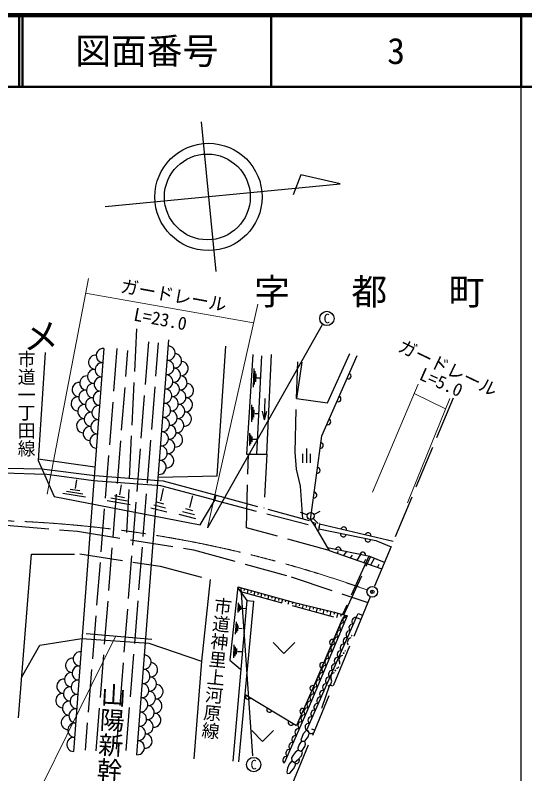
# Model space of a CAD drawing. Units: millimetres, scale not verified. Extents: x 40000 to 680000, y 20000 to 380000.
# Drawn here: x 508210 to 579500, y 273934 to 380000 of the extents above; entities that cross this region are included whole.
import ezdxf
from ezdxf.enums import TextEntityAlignment as Align

# ---------------------------------------------------------------- set-up
doc = ezdxf.new("R2010")
doc.units = ezdxf.units.MM
doc.header["$LTSCALE"] = 1000
doc.header["$PDMODE"] = 32
doc.header["$PDSIZE"] = 500
doc.linetypes.add('CHAIN', pattern=[18.5, 12, -1.5, 3.5, -1.5])
doc.linetypes.add('DASHED', pattern=[7.5, 6, -1.5])
for name, color, linetype, lineweight in [('M-BGD', 7, 'Continuous', 25), ('M-BGD-EXST', 7, 'Continuous', 25), ('M-BMK', 2, 'CHAIN', 13), ('M-BMK-SRVR', 3, 'Continuous', 25), ('M-STR-HTXT', 7, 'Continuous', 13), ('M-STR-STRC', 7, 'Continuous', 25), ('M-TTL', 2, 'Continuous', 140), ('M-TTL-BAND', 7, 'Continuous', 25), ('M-TTL-LINE', 7, 'Continuous', 50)]:
    doc.layers.add(name, color=color, linetype=linetype, lineweight=lineweight)
for name, color, linetype in [('M-BMK-HTXT', 7, 'Continuous'), ('M-OTRS', 6, 'Continuous'), ('M-TTL-TXT', 7, 'Continuous')]:
    doc.layers.add(name, color=color, linetype=linetype)
doc.styles.add('@ＭＳ ゴシック', font='')
doc.styles.add('ＭＳ ゴシック', font='')
doc.styles.get('@ＭＳ ゴシック').set_extended_font_data('@MS Gothic')
doc.styles.get('ＭＳ ゴシック').set_extended_font_data('MS Gothic')

msp = doc.modelspace()

# ---------------------------------------------------------------- linework, layer by layer
at = {"layer": 'M-BGD', "linetype": 'DASHED'}
for p, q in [((525180, 336153), (523760, 306760)), ((526867, 334324), (522345, 277359)), ((523750, 277209), (528274, 334193)), ((522452, 333392), (517995, 277251)), ((519540, 277126), (523985, 333122)), ((569470, 326459), (558451, 300071)), ((543389, 318619), (543006, 311078)), ((506901, 316685), (511959, 316563)), ((506673, 316026), (512293, 315807)), ((536132, 312184), (550725, 308400)), ((536325, 312893), (550816, 308956)), ((557686, 304356), (554004, 296217)), ((554183, 296166), (557933, 304282)), ((539725, 299417), (553948, 295545)), ((557873, 298687), (546040, 270349)), ((556177, 296335), (556800, 296116)), ((549682, 280226), (550102, 280077))]:
    msp.add_line(p, q, dxfattribs=at)
at = {"layer": 'M-BGD'}
for p, q in [((525213, 276603), (529719, 334594)), ((520628, 333405), (516349, 277049)), ((542032, 318627), (542697, 332373)), ((541524, 328009), (541634, 330610)), ((541693, 328377), (541771, 330236)), ((541861, 328746), (541908, 329861)), ((541986, 329302), (542495, 329292)), ((543068, 323433), (543169, 326431)), ((541299, 323128), (541335, 325529)), ((541455, 323470), (541481, 325185)), ((541610, 323812), (541626, 324841)), ((543068, 323433), (542809, 324642)), ((543068, 323433), (543408, 324622)), ((541719, 324326), (542221, 324323)), ((541033, 319842), (541014, 321558)), ((541190, 320091), (541177, 321317)), ((541348, 320340), (541340, 321075)), ((541451, 320710), (541986, 320723)), ((548943, 319420), (548943, 317420)), ((548409, 318687), (548409, 317420)), ((549476, 318687), (549476, 317420)), ((511450, 317974), (519371, 316856)), ((516632, 313833), (516839, 315052)), ((522853, 312943), (523065, 314338)), ((518049, 312598), (514883, 313118)), ((517659, 313038), (515398, 313409)), ((517268, 313478), (515912, 313701)), ((528590, 312106), (528967, 313814)), ((524286, 311534), (521081, 312120)), ((523892, 312036), (521602, 312455)), ((523497, 312538), (522124, 312790)), ((529005, 311651), (528031, 311905)), ((532652, 311170), (533059, 312785)), ((536132, 312184), (536325, 312893)), ((529438, 310499), (527165, 311092)), ((529221, 311075), (527598, 311499)), ((533069, 310724), (532073, 310971)), ((533489, 309590), (531165, 310167)), ((533279, 310157), (531619, 310569)), ((549069, 310144), (548123, 310467)), ((549991, 310202), (550889, 310643)), ((549541, 309432), (549946, 308836)), ((550219, 308949), (549764, 309103)), ((549893, 309626), (550594, 308912)), ((549946, 308836), (550119, 308543)), ((550219, 308949), (550119, 308543)), ((550119, 308543), (550453, 307979)), ((550453, 307979), (551911, 305515)), ((551911, 305515), (552152, 305150)), ((508665, 281744), (510493, 304646)), ((552152, 305150), (559504, 302592)), ((553236, 304773), (553424, 305033)), ((554181, 304445), (554542, 304975)), ((555125, 304116), (555374, 304505)), ((556070, 303787), (556544, 304581)), ((557014, 303459), (557273, 303922)), ((557958, 303130), (558449, 304071)), ((558903, 302801), (559111, 303230)), ((539328, 299987), (540594, 298170)), ((540274, 299807), (540209, 299515)), ((540756, 299674), (540645, 299167)), ((541239, 299540), (541174, 299247)), ((541722, 299406), (541610, 298904)), ((542204, 299273), (542139, 298980)), ((542687, 299139), (542576, 298641)), ((540594, 298170), (538667, 275714)), ((539503, 275609), (541596, 298076)), ((540594, 298170), (541596, 298076)), ((543170, 299006), (543104, 298713)), ((543652, 298872), (543542, 298378)), ((544135, 298738), (544069, 298446)), ((544617, 298605), (544507, 298115)), ((545100, 298471), (545034, 298178)), ((545582, 298337), (545472, 297852)), ((546065, 298204), (545998, 297911)), ((546477, 298090), (546371, 297608)), ((539392, 296509), (539445, 297819)), ((539572, 296678), (539610, 297614)), ((539752, 296848), (539775, 297409)), ((539879, 297117), (540454, 297058)), ((547028, 297932), (546962, 297639)), ((547515, 297817), (547402, 297327)), ((548001, 297701), (547933, 297409)), ((548488, 297585), (548365, 297065)), ((548974, 297469), (548904, 297177)), ((549460, 297353), (549327, 296803)), ((549947, 297237), (549875, 296946)), ((550433, 297121), (550290, 296541)), ((550919, 297005), (550847, 296714)), ((551406, 296889), (551251, 296279)), ((551892, 296773), (551818, 296482)), ((552378, 296657), (552213, 296017)), ((552865, 296540), (552774, 296195)), ((553346, 296405), (553172, 295756)), ((553827, 296267), (553735, 295932)), ((553948, 295545), (554639, 296036)), ((555917, 295767), (556177, 296335)), ((539038, 293461), (539166, 295179)), ((539197, 293692), (539288, 294919)), ((555917, 295767), (548957, 280058)), ((555917, 295767), (556563, 295551)), ((539355, 293923), (539410, 294659)), ((539476, 294281), (539942, 294232)), ((518146, 293554), (527322, 292746)), ((538809, 290152), (538858, 291968)), ((538993, 290404), (539028, 291702)), ((544306, 292279), (545806, 290779)), ((545806, 290779), (547306, 292279)), ((539178, 290657), (539199, 291435)), ((539307, 291041), (539899, 291018)), ((540381, 285031), (547554, 280674)), ((541327, 279970), (542827, 278470)), ((542827, 278470), (544327, 279970))]:
    msp.add_line(p, q, dxfattribs=at)
for points in [[(528228, 315410), (536443, 315608), (537685, 333721)], [(512407, 332852), (511436, 317748), (513663, 312706), (534090, 308736)], [(541434, 332553), (540572, 318637), (543389, 318619), (544062, 332537)], [(548329, 331469), (547569, 326406), (551876, 325813), (555032, 332679)], [(549541, 309432), (551092, 321171), (556048, 332403)], [(511959, 316563), (519355, 315639), (528922, 314914), (536325, 312893)], [(534090, 308736), (536132, 312184), (528569, 314183), (519160, 314914), (512293, 315807)], [(561099, 306412), (550798, 308844), (550688, 308174)], [(550688, 308174), (550645, 307949), (550453, 307979)], [(550688, 308174), (558643, 306535), (560796, 305688)], [(559878, 303488), (557812, 304331), (551911, 305515)], [(535473, 301096), (534275, 289690), (533187, 276043)], [(539337, 300067), (538241, 289815), (539741, 288562)], [(539337, 300067), (547118, 297912), (552897, 296533), (554639, 296036)], [(554639, 296036), (549649, 284129), (545852, 275411)], [(553948, 295545), (550028, 286317), (547554, 280674)], [(509115, 287379), (511655, 291936), (517550, 292875)], [(517550, 292875), (526887, 292185), (534275, 289690)], [(548278, 278502), (547931, 278055), (547748, 277543), (547794, 277233), (548152, 277119), (548439, 277341), (548720, 277768), (548798, 278096), (548707, 278498)], [(547794, 277233), (547384, 276935), (547073, 276543), (546883, 276161), (546908, 275764), (547285, 275534), (547824, 276000), (548269, 276438), (548379, 276907), (548152, 277119)], [(547947, 275626), (547990, 275892), (547824, 276000)], [(546908, 275764), (546525, 275262), (546324, 274723), (546189, 274154), (546261, 273994), (546629, 274011), (547132, 274616), (547421, 275142), (547428, 275384), (547285, 275534)], [(547428, 275384), (547703, 275374), (547939, 275606)]]:
    msp.add_lwpolyline(points, dxfattribs=at)
at = {"layer": 'M-BGD', "linetype": 'DASHED'}
for points in [[(548453, 309596), (548111, 314140), (547551, 316529), (547390, 318891), (547569, 326406), (547745, 331529)], [(552131, 305152), (540558, 308347), (540844, 318676)], [(461617, 304983), (485968, 308048), (506961, 308716), (516937, 307845), (533170, 305265), (546793, 301479), (557538, 297884)], [(510493, 304646), (517275, 304668), (528488, 302973), (535473, 301096)], [(552655, 286191), (552195, 286338), (551050, 283059)]]:
    msp.add_lwpolyline(points, dxfattribs=at)
at = {"layer": 'M-BGD'}
msp.add_lwpolyline([(548957, 280058), (548488, 279510), (548173, 278639), (548278, 278502), (548707, 278498), (549179, 279088), (549337, 279549), (549248, 279908)], close=True, dxfattribs=at)
for centre, radius in [((549543, 309982), 500), ((554156, 290810), 50), ((552994, 288373), 50)]:
    msp.add_circle(centre, radius, dxfattribs=at)
for centre, radius, start, end in [((520552, 332408), 1000, 85.65648, 265.65834), ((529575, 332744), 1000, 265.55725, 85.55697), ((519480, 331487), 1000, 85.6597, 265.65568), ((530495, 331670), 1000, 265.55779, 85.55669), ((520401, 330414), 1000, 85.658, 265.65739), ((529420, 330751), 1000, 265.55713, 85.55713), ((531414, 330595), 999, 265.55324, 85.5591), ((519328, 329492), 1000, 85.65808, 265.65674), ((530340, 329676), 1000, 265.55658, 85.55711), ((554789, 329550), 400, 246.19094, 66.19094), ((518255, 328571), 1000, 85.65742, 265.65802), ((518407, 330570), 1005, 262.70571, 265.65016), ((520250, 328419), 1000, 85.65743, 265.65796), ((529265, 328757), 1000, 265.55715, 85.55654), ((531259, 328602), 1000, 265.55642, 85.55728), ((517182, 327649), 1000, 85.65522, 265.65896), ((519177, 327498), 1000, 85.65767, 265.65767), ((529110, 326763), 1000, 265.55713, 85.55713), ((530185, 327682), 1000, 265.55713, 85.55713), ((532179, 327527), 1000, 265.55464, 85.56016), ((518104, 326577), 1000, 85.65741, 265.65741), ((520098, 326425), 1000, 85.65741, 265.65741), ((530030, 325688), 1000, 265.55713, 85.55713), ((531104, 326608), 1000, 265.55713, 85.55713), ((553376, 326348), 400, 246.19094, 66.19094), ((517031, 325655), 1000, 85.65741, 265.65782), ((519025, 325504), 1000, 85.65743, 265.65796), ((528956, 324769), 1000, 265.55713, 85.55713), ((532024, 325533), 1000, 265.55536, 85.5589), ((517952, 324582), 1000, 85.65744, 265.65795), ((519947, 324431), 1000, 85.65796, 265.65743), ((529875, 323694), 1000, 265.55713, 85.55713), ((530949, 324614), 1000, 265.55713, 85.55713), ((517801, 322588), 1000, 85.65475, 265.66402), ((518874, 323509), 1000, 85.65745, 265.65737), ((528801, 322775), 1000, 265.55713, 85.55713), ((530795, 322620), 1000, 265.55791, 85.55636), ((531869, 323539), 1000, 265.56099, 85.55372), ((551963, 323146), 400, 246.19094, 66.19094), ((518722, 321515), 1000, 85.65636, 265.65964), ((519795, 322437), 1000, 85.65739, 265.658), ((529720, 321700), 1000, 265.55658, 85.55711), ((519644, 320442), 1000, 85.65617, 265.65893), ((528646, 320781), 1000, 265.55715, 85.55654), ((530639, 320625), 1001, 265.5626, 85.55166), ((529565, 319706), 1000, 265.55535, 85.55892), ((528491, 318787), 1000, 265.55713, 85.55713), ((550916, 319841), 400, 262.47244, 82.47244), ((529410, 317712), 1000, 265.55661, 85.55567), ((528336, 316793), 1000, 265.5565, 85.55763), ((550458, 316371), 400, 262.47244, 82.47244), ((549999, 312901), 400, 262.47244, 82.47244), ((554172, 308047), 400, 346.71495, 166.71495), ((557579, 307243), 400, 346.71495, 166.71495), ((554116, 307467), 400, 168.3595, 348.3595), ((557544, 306761), 400, 168.3595, 348.3595), ((553400, 305216), 400, 348.65148, 168.65148), ((556831, 304528), 400, 348.65148, 168.65148), ((554580, 295477), 562, 83.99231, 230.53516), ((554164, 294485), 562, 83.99231, 230.53516), ((555821, 295257), 519, 79.37707, 232.83082), ((553748, 293493), 562, 83.99231, 230.53516), ((555003, 293409), 519, 79.37707, 232.83082), ((555412, 294333), 519, 79.37707, 232.83082), ((553333, 292500), 562, 83.99231, 230.53516), ((554593, 292485), 519, 79.37707, 232.83082), ((555291, 292319), 625, 101.36794, 207.62814), ((555319, 293247), 50, 82.21288, 232.45881), ((552580, 292323), 400, 66.98336, 246.98336), ((552917, 291508), 562, 83.99231, 230.53516), ((554184, 291561), 519, 79.37707, 232.83082), ((554184, 291739), 625, 20.84438, 27.62814), ((517333, 290011), 1000, 85.66018, 265.65542), ((552501, 290516), 562, 83.99231, 230.53516), ((553774, 290637), 519, 79.37707, 232.83082), ((554184, 291739), 625, 281.36794, 293.82731), ((516260, 289090), 1000, 85.66109, 265.65721), ((526220, 289564), 1000, 265.55885, 85.55496), ((526220, 289566), 998, 80.12879, 85.56714), ((526375, 291560), 1001, 265.56256, 270.77468), ((552085, 289524), 562, 83.99231, 230.53516), ((553365, 289713), 519, 79.37707, 232.83082), ((554129, 289882), 625, 101.36794, 207.62814), ((553021, 289302), 625, 357.42663, 27.62814), ((517182, 288017), 1000, 85.65713, 265.65765), ((526065, 287570), 1000, 265.55713, 85.55713), ((527140, 288490), 1000, 265.56043, 85.55238), ((551211, 289102), 400, 66.98336, 246.98336), ((551670, 288532), 562, 83.99231, 230.53516), ((552955, 288789), 519, 79.37707, 232.83082), ((553021, 289302), 625, 281.36794, 317.24506), ((516109, 287096), 1000, 86.11728, 265.65685), ((526985, 286496), 1000, 265.55798, 85.55628), ((551254, 287539), 562, 83.99231, 230.53516), ((552137, 286940), 519, 79.37707, 232.83082), ((552546, 287864), 519, 79.37707, 232.83082), ((552966, 287445), 625, 101.36794, 207.62814), ((515036, 286174), 1000, 85.65608, 265.66), ((517030, 286023), 1000, 85.658, 265.65739), ((525910, 285576), 1000, 265.55713, 85.55713), ((527904, 285422), 1000, 265.55799, 85.55647), ((550838, 286547), 562, 83.99231, 230.53516), ((551727, 286016), 519, 79.37707, 232.83082), ((551859, 286865), 625, 281.36794, 27.62814), ((515957, 285101), 1000, 85.65741, 265.65741), ((526830, 284502), 1000, 265.55713, 85.55713), ((549838, 285883), 400, 66.32287, 246.32287), ((550422, 285555), 562, 83.99231, 230.53516), ((551318, 285092), 519, 79.37707, 232.83082), ((514884, 284180), 1000, 85.65976, 265.65536), ((516879, 284029), 1000, 85.65743, 265.65796), ((525755, 283582), 1000, 265.55713, 85.55713), ((527749, 283427), 1000, 265.55761, 85.55666), ((540814, 284768), 400, 148.72291, 328.72291), ((550006, 284563), 562, 83.99231, 230.53516), ((550908, 284168), 519, 79.37707, 232.83082), ((515806, 283107), 1000, 85.65661, 265.65874), ((526675, 282508), 1000, 265.55658, 85.55711), ((549575, 283585), 549, 82.198, 230.73052), ((550499, 283244), 519, 79.37707, 232.83082), ((516727, 282034), 1000, 85.65741, 265.65741), ((525600, 281588), 1000, 265.55715, 85.55654), ((527594, 281434), 1000, 265.55542, 85.55885), ((543806, 282951), 400, 148.72291, 328.72291), ((548432, 282677), 400, 66.32287, 246.32287), ((548731, 281648), 549, 82.198, 230.73052), ((549153, 282617), 549, 82.198, 230.73052), ((550090, 282320), 519, 79.37707, 232.83082), ((515654, 281113), 1000, 85.6574, 265.65739), ((526520, 280514), 1000, 265.55791, 85.55771), ((546797, 281133), 400, 148.72291, 328.72291), ((548309, 280680), 549, 82.198, 230.73052), ((549680, 281396), 519, 79.37707, 232.83082), ((516576, 280040), 1000, 85.65805, 265.37648), ((525445, 279594), 1000, 265.55713, 85.55713), ((547887, 279711), 549, 82.198, 230.73052), ((549271, 280472), 519, 79.37707, 232.83082), ((516424, 278046), 1000, 85.93805, 265.65774), ((526365, 278520), 1000, 265.55263, 85.55944), ((547465, 278742), 549, 82.198, 230.73052), ((549657, 280207), 625, 198.64755, 294.91761), ((525291, 277601), 1000, 265.55496, 85.5593), ((547044, 277774), 549, 82.198, 230.73052), ((546622, 276805), 549, 82.198, 230.73052), ((546200, 275836), 549, 82.198, 230.73052)]:
    msp.add_arc(centre, radius, start, end, dxfattribs=at)
at = {"layer": 'M-BGD-EXST'}
for p, q in [((551144, 336702), (535109, 308322)), ((539779, 299907), (541403, 276454))]:
    msp.add_line(p, q, dxfattribs=at)
for centre in [(551809, 337595), (541576, 275227)]:
    msp.add_circle(centre, 1000, dxfattribs=at)
at = {"layer": 'M-BMK'}
msp.add_arc((501479, 144036), 165361, 70.21333, 96.40702, dxfattribs=at)
at = {"layer": 'M-BMK-SRVR'}
msp.add_circle((558162, 299379), 750, dxfattribs=at)
at = {"layer": 'M-OTRS'}
msp.add_point((558162, 299379), dxfattribs=at)
at = {"layer": 'M-STR-HTXT'}
for p, q in [((512673, 313019), (518446, 343178)), ((518056, 341145), (541535, 336964)), ((542130, 339617), (535109, 308322)), ((558185, 313293), (564561, 328426)), ((564003, 327102), (568392, 324950)), ((568991, 326429), (563076, 311808))]:
    msp.add_line(p, q, dxfattribs=at)
msp.add_lwpolyline([(522225, 293132), (505295, 258842), (536309, 258842)], dxfattribs=at)
at = {"layer": 'M-STR-STRC'}
for p, q in [((534232, 365085), (536256, 344183)), ((548167, 357700), (547085, 354900)), ((553687, 356420), (548167, 357700)), ((520812, 353236), (553687, 356420))]:
    msp.add_line(p, q, dxfattribs=at)
for centre, radius in [((535248, 354592), 7500), ((535090, 354585), 6000)]:
    msp.add_circle(centre, radius, dxfattribs=at)
at = {"layer": 'M-TTL'}
msp.add_line((680000, 380000), (40000, 380000), dxfattribs=at)
at = {"layer": 'M-TTL-BAND'}
msp.add_line((579000, 20000), (579000, 370000), dxfattribs=at)
at = {"layer": 'M-TTL-LINE'}
for p, q in [((508747, 380000), (508747, 370000)), ((509247, 380000), (509247, 370000)), ((543997, 380000), (543997, 370000)), ((579000, 380000), (579000, 370000)), ((40000, 370000), (680000, 370000))]:
    msp.add_line(p, q, dxfattribs=at)

# ---------------------------------------------------------------- texts
at = {"layer": 'M-BGD-EXST', "style": 'ＭＳ ゴシック'}
for p in [(551809, 337595), (541576, 275227)]:
    msp.add_text('C', height=1320, dxfattribs=at).set_placement(p, align=Align.MIDDLE_CENTER)
at = {"layer": 'M-BMK-HTXT', "style": '@ＭＳ ゴシック'}
for s, height, rotation, p in [('市道一丁田線', 1833, 270, (508314, 318187)), ('市道神里上河原線', 1833, 264.346, (533944, 278864)), ('山陽新幹線', 2566, 266.85, (519025, 269348))]:
    msp.add_text(s, height=height, rotation=rotation, dxfattribs=at).set_placement(p, align=Align.BOTTOM_RIGHT)
at = {"layer": 'M-BMK-HTXT', "char_height": 3666, "attachment_point": 7, "style": 'ＭＳ ゴシック'}
for s, insert in [('\\T2.72;字都町', (541643, 339116)), ('\\T2.72;字切メ', (482133, 332875))]:
    msp.add_mtext(s, dxfattribs=dict(at, insert=insert))
at = {"layer": 'M-STR-HTXT', "style": 'ＭＳ ゴシック'}
for s, rotation, p in [('ガードレール', 349.562, (522740, 340747)), ('L=23.0', 349.178, (524576, 336781)), ('ガードレール', 334.321, (561357, 332617)), ('L=5.0', 336.005, (564373, 328606))]:
    msp.add_text(s, height=1833, rotation=rotation, dxfattribs=at).set_placement(p, align=Align.BOTTOM_LEFT)
at = {"layer": 'M-TTL-TXT', "style": 'ＭＳ ゴシック'}
for s, p in [('図面番号', (526622, 375000)), ('3', (561497, 375000))]:
    msp.add_text(s, height=3666, dxfattribs=at).set_placement(p, align=Align.MIDDLE_CENTER)

doc.saveas('drawing.dxf')
